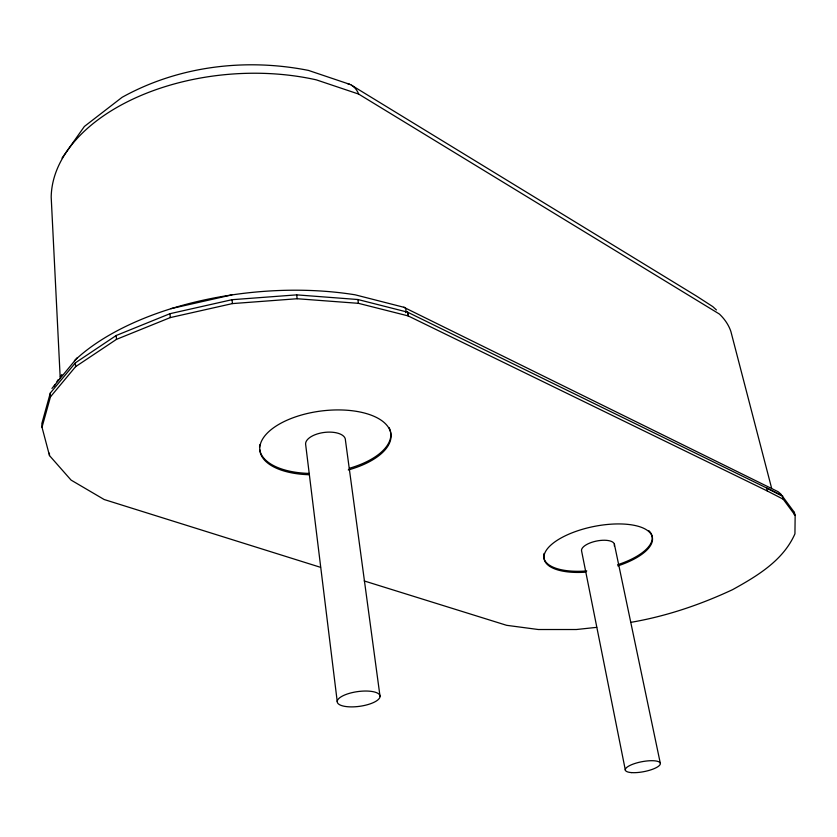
<?xml version="1.0" encoding="UTF-8"?>
<svg xmlns="http://www.w3.org/2000/svg" width="837" height="837" viewBox="0 0 837 837"><rect width="100%" height="100%" fill="white"/><g stroke="black" fill="none" stroke-linecap="round" stroke-linejoin="round"><path stroke-width="1.26" d="M794.334 514.839L794.365 512.37L782.386 496.163L766.514 487.919L767.299 490.984L783.181 499.187L795.15 515.341L794.941 533.807C783.181 560.612 757.108 576.044 732.584 589.656C700.276 604.743 666.273 616.262 631.088 622.309M782.637 495.818L407.504 312.128L357.88 299.52L296.675 294.865L232.027 299.698L169.953 313.697L116.217 335.491L75.393 362.829L50.304 393.066L41.85 423.543L42.007 427.247L49.498 455.59L71.072 480.093L104.175 499.522L320.55 567.329M42.007 427.247L50.471 396.832L50.304 393.066M51.946 388.441L77.109 357.849M62.053 158.067L84.38 126.46L122.108 97.301C178.48 66.008 245.513 57.931 308.424 70.402L349.5 84.234M50.471 396.832L75.602 366.658L116.479 339.362L170.277 317.589L232.435 303.59L297.156 298.736L358.424 303.329L408.1 315.884L767.299 490.984M170.947 308.654L231.891 294.886M596.708 627.352L576.411 629.518L538.296 629.518L506.626 625.312L364.21 580.941M781.193 494.447A171.951 68.435 -11.6 0 0 778.075 491.706L403.779 307.252L355.139 294.812A217.746 108.768 -5.9 0 0 74.43 360.695M351.394 85.154L696.499 296.078L712.737 306.583L716.42 309.941M794.365 512.37L795.15 515.341M782.386 496.163L783.181 499.187M771.62 488.222L730.9 331.557A151.047 74.493 -12.3 0 0 719.36 314.021L358.644 94.068L316.344 79.86A188.649 115.077 -4.5 0 0 51.193 197.155L60.233 378.523M614.368 544.134L660.299 763.198M625.375 770.27L581.642 551.217A16.75 6.727 -11.3 0 1 598.193 540.744A16.75 6.727 -11.3 0 1 614.285 545.933M407.839 312.295L408.435 316.051M407.504 312.128L408.1 315.884M357.88 299.52L358.424 303.329M380.05 696.53A21.595 7.418 -7.9 0 0 348.454 693.622A21.595 7.418 -7.9 0 0 347.439 706.71A21.595 7.418 -7.9 0 0 380.05 696.53L345.43 440.136A20.046 9.605 -7.1 0 0 325.478 432.3A20.046 9.605 -7.1 0 0 305.589 443.987L337.227 701.542M296.675 294.865L297.156 298.736M232.027 299.698L232.435 303.59M169.953 313.697L170.277 317.589M116.217 335.491L116.479 339.362M75.393 362.829L75.602 366.658M49.393 453.173L49.498 455.59M347.481 83.627A47.374 25.288 -68.4 0 1 358.675 94.026M403.779 307.252A4.666 2.783 -70.8 0 1 405.568 312.63M53.955 386.621A217.746 108.768 -5.9 0 1 55.085 384.622M56.916 381.609A217.746 108.768 -5.9 0 1 58.245 379.59M60.358 376.577A217.746 108.768 -5.9 0 1 61.865 374.557M585.764 572.173A55.2 22.139 -11.3 0 1 552.064 544.05A55.2 22.139 -11.3 0 1 639.991 526.829A55.2 22.139 -11.3 0 1 617.842 565.885M309.324 474.725A66.05 31.618 -7.1 0 1 270.079 430.511A66.05 31.618 -7.1 0 1 376.472 417.464A66.05 31.618 -7.1 0 1 348.276 469.955M648.905 530.721A55.179 22.16 -11.3 0 1 617.612 564.755M586.768 570.939A55.179 22.16 -11.3 0 1 544.06 553.456M389.121 427.644A66.018 31.649 -7.1 0 1 349.301 468.301M309.167 473.418A66.018 31.649 -7.1 0 1 259.752 449.605M259.575 447.24A66.018 31.649 -7.1 0 1 259.763 444.824M631.516 772.603A17.828 5.064 -10.8 0 0 660.09 764.579A17.828 5.064 -10.8 0 0 636.852 762.894A17.828 5.064 -10.8 0 0 631.516 772.603"/></g></svg>
